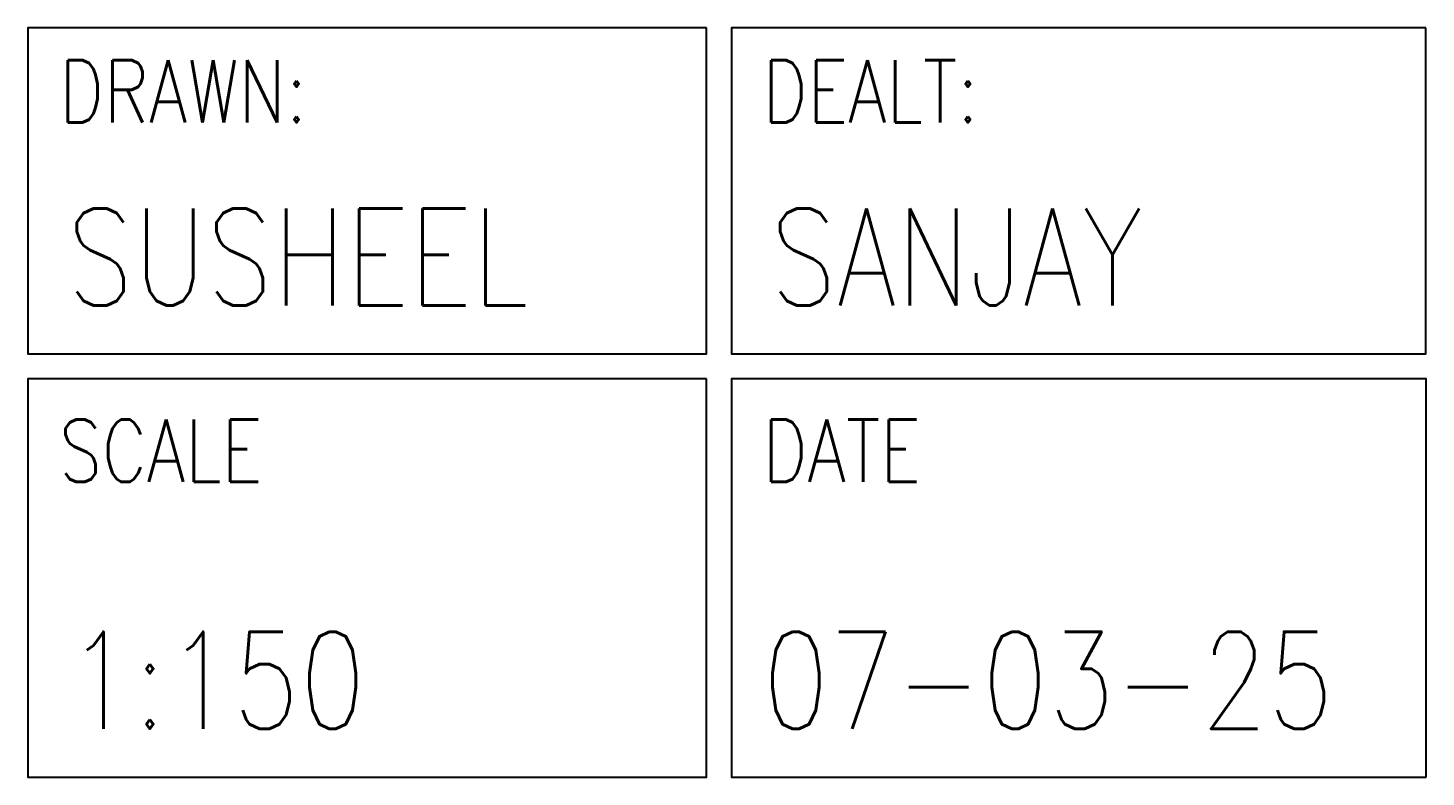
# Model space of a CAD drawing. Extents: x 473024 to 774629, y -1213442 to -1126596.
# Drawn here: x 593578 to 597962, y -1210957 to -1208609 of the extents above; entities that cross this region are included whole.
import ezdxf

# ---------------------------------------------------------------- set-up
doc = ezdxf.new("R2010")
doc.units = 0
doc.header["$LTSCALE"] = 100
doc.header["$MEASUREMENT"] = 0
doc.layers.get('0').update_dxf_attribs({"linetype": 'CONTINUOUS'})
doc.styles.add('ROMANS', font='romans.shx', dxfattribs={"width": 0.8})

msp = doc.modelspace()

# ---------------------------------------------------------------- linework, layer by layer
at = {"color": 2, "linetype": 'Continuous', "elevation": 0}
for points in [[(595705.6, -1208608.5), (593578.4, -1208608.5), (593578.4, -1209630.2), (595705.6, -1209630.2)], [(597961.8, -1208608.5), (595783.9, -1208608.5), (595783.9, -1209630.2), (597961.8, -1209630.2)], [(595705.6, -1209708.4), (593578.4, -1209708.4), (593578.4, -1210957.4), (595705.6, -1210957.4)], [(597962, -1210957.4), (597962, -1209708.4), (595783.9, -1209708.4), (595783.9, -1210957.4)]]:
    msp.add_lwpolyline(points, close=True, dxfattribs=at)

# ---------------------------------------------------------------- texts
at = {"color": 4, "linetype": 'Continuous', "style": 'ROMANS', "width": 0.8}
for s, p in [('DRAWN:', (593676.1, -1208904.9, 0)), ('DEALT:', (595881.7, -1208904.9, 0)), ('SCALE', (593676.1, -1210032.2, 0)), ('DATE', (595881.7, -1210032.2, 0))]:
    msp.add_text(s, height=195.58, dxfattribs=at).set_placement(p)
at = {"color": 6, "linetype": 'Continuous', "style": 'ROMANS', "width": 0.8}
for s, p in [('SUSHEEL', (593700.4, -1209478.6, 0)), ('SANJAY', (595905.9, -1209478.6, 0)), ('1:150', (593700.4, -1210805.8, 0)), ('07-03-25', (595881.7, -1210805.8, 0))]:
    msp.add_text(s, height=303.8, dxfattribs=at).set_placement(p)

doc.saveas('drawing.dxf')
